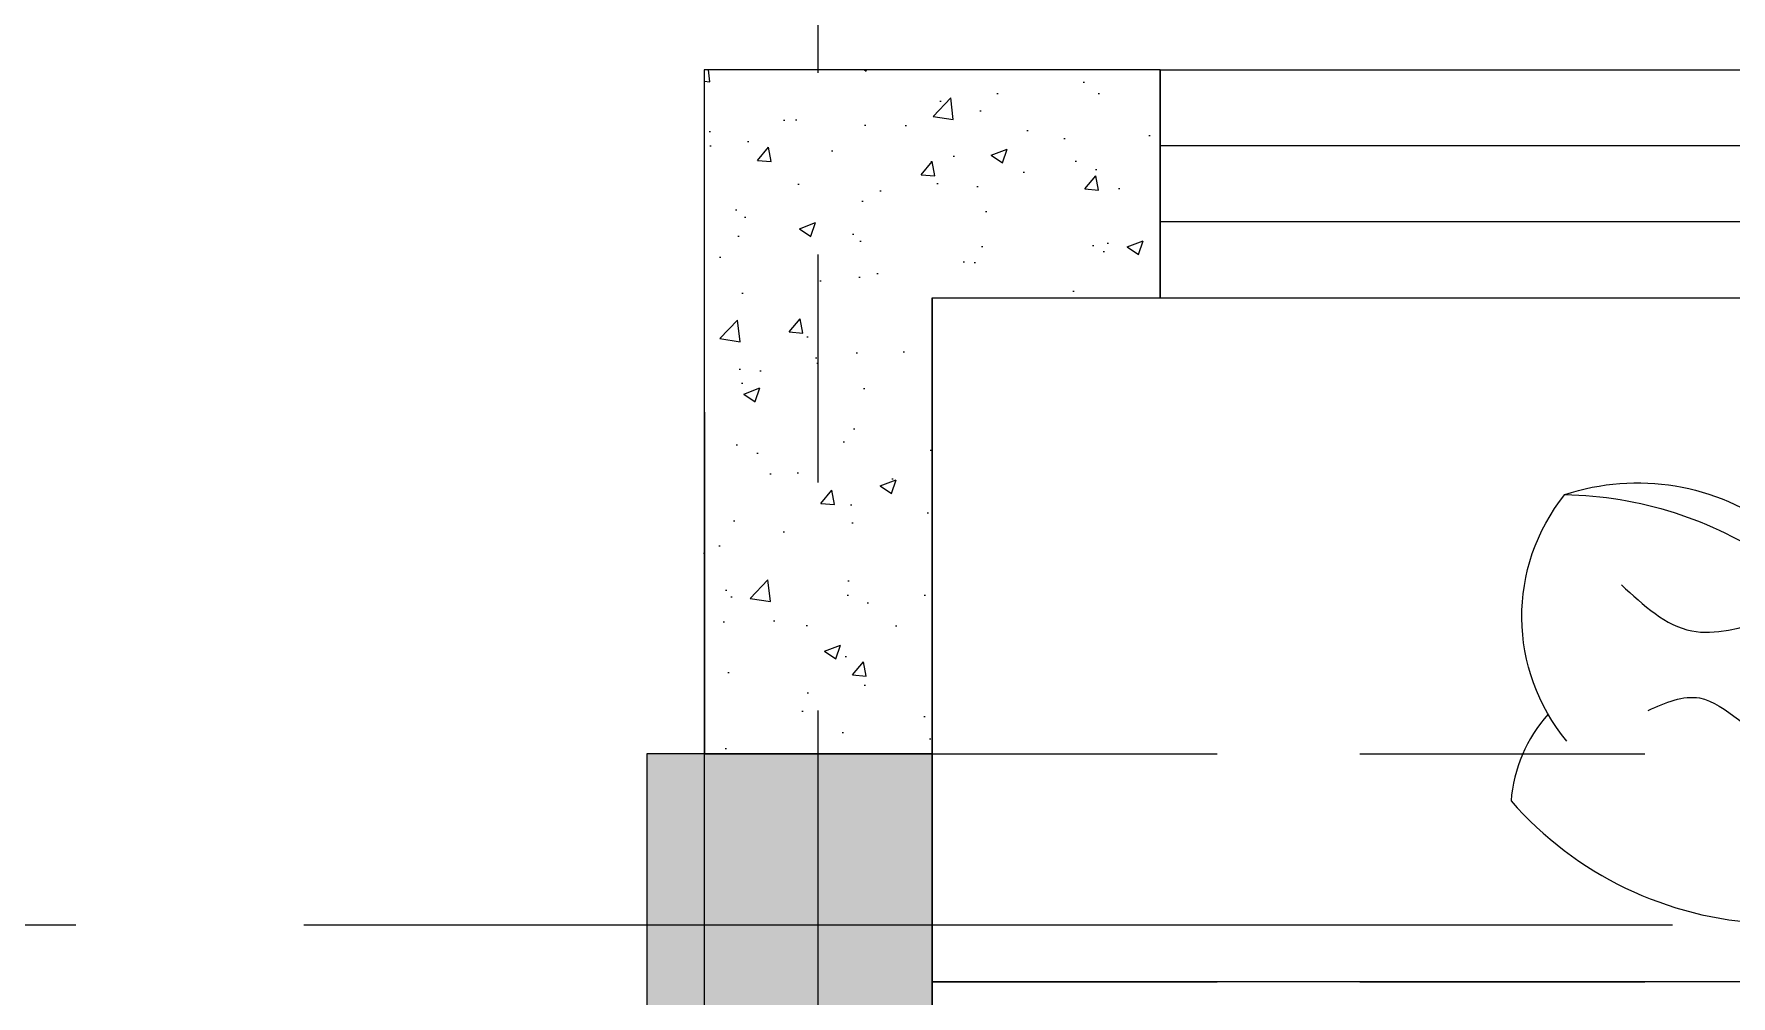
# Model space of a CAD drawing. Header units: millimetres. Extents: x -187744 to 2148, y -49419 to 6550.
# Drawn here: x -31880 to -30392, y -7324 to -6480 of the extents above; entities that cross this region are included whole.
import ezdxf
from ezdxf.enums import TextEntityAlignment as Align

# ---------------------------------------------------------------- set-up
doc = ezdxf.new("R2010")
doc.units = ezdxf.units.MM
doc.header["$LTSCALE"] = 1000
doc.header["$MEASUREMENT"] = 0
doc.set_wipeout_variables(frame=1)
for name, pattern in [('B1户型$0$DASH', [0.35, 0.25, -0.1]), ('DASHED2', [0.375, 0.25, -0.125]), ('M-CENTER', [1.8, 1.2, -0.2, 0.2, -0.2])]:
    doc.linetypes.add(name, pattern=pattern)
doc.layers.get('Defpoints').update_dxf_attribs({"color": 136})
for name, color, linetype in [('0w-梁1', 4, 'DASHED2'), ('1#f35层以上墙柱-col_建筑$0$1#f35层以上墙柱-col$0$Col_1#_2F$0$0q-柱0', 3, 'Continuous'), ('1#f35层以上墙柱-col_建筑$0$1#f35层以上墙柱-col$0$Col_1#_2F$0$0q-柱填充', 251, 'Continuous'), ('A-AXIS', 150, 'Continuous'), ('A-DIM', 44, 'Continuous'), ('AXIS', 150, 'Continuous'), ('AXIS_TEXT', 50, 'Continuous'), ('B1户型$0$3T_WOOD', 21, 'Continuous'), ('B1户型$0$FURNITURE', 9, 'B1户型$0$DASH'), ('B1户型$0$WALL', 2, 'Continuous'), ('B1户型$0$WIND', 4, 'Continuous'), ('B1户型$0$铝膜填充', 49, 'Continuous'), ('DOTE', 138, 'M-CENTER'), ('WALL', 160, 'Continuous')]:
    doc.layers.add(name, color=color, linetype=linetype)
doc.styles.add('COMPLEX', font='COMPLEX')
doc.styles.add('H-DIM', font='archs.shx', dxfattribs={"width": 0.7})
doc.dimstyles.new('H_DIM_1', dxfattribs={"dimscale": 0, "dimtxt": 2.5, "dimasz": 0.8, "dimexe": 2, "dimexo": 1.5, "dimgap": 0.6, "dimtad": 1, "dimdec": 0, "dimzin": 12, "dimdsep": 46, "dimtxsty": 'H-DIM', "dimblk": 'ARCHTICK', "dimcen": 0.125, "dimclrd": 44, "dimclre": 44, "dimclrt": 50, "dimadec": 0, "dimazin": 0, "dimtfac": 1, "dimtdec": 0, "dimtix": 1, "dimtmove": 2, "dimatfit": 3, "dimldrblk": 'ARCHTICK', "dimfxl": 1, "dimtvp": 1, "dimtolj": 1, "dimtzin": 0, "dimarcsym": 0})

# ---------------------------------------------------------------- blocks, each defined once
blk = doc.blocks.new('_ArchTick')
at = {"color": 0, "linetype": 'ByBlock', "const_width": 0.4}
blk.add_lwpolyline([(-0.5, -0.5), (0.5, 0.5)], dxfattribs=at)
blk = doc.blocks.new('*D57')
at = {"layer": 'A-DIM', "color": 44, "lineweight": -2, "transparency": 16777216}
for p, q in [((-5792.1, 4647.4), (-5792.1, 4984)), ((-2492.1, 4647.4), (-2492.1, 4984)), ((-5792.1, 4884), (-2492.1, 4884))]:
    blk.add_line(p, q, dxfattribs=at)
at = {"layer": 'Defpoints', "color": 0, "transparency": 16777216}
for p in [(-2492.1, 4884), (-5792.1, 4572.4), (-2492.1, 4572.4)]:
    blk.add_point(p, dxfattribs=at)
at = {"layer": 'A-DIM', "color": 44, "lineweight": -2, "transparency": 16777216, "xscale": 40, "yscale": 40, "zscale": 40, "rotation": 180}
blk.add_blockref('_ArchTick', (-5792.1, 4884), dxfattribs=at)
at = {"layer": 'A-DIM', "color": 44, "lineweight": -2, "transparency": 16777216, "xscale": 40, "yscale": 40, "zscale": 40}
blk.add_blockref('_ArchTick', (-2492.1, 4884), dxfattribs=at)
at = {"layer": 'A-DIM', "color": 50, "transparency": 16777216, "insert": (-4142.1, 4976.5), "char_height": 125, "attachment_point": 5, "style": 'H-DIM'}
blk.add_mtext('\\A1;3300', dxfattribs=at)
blk = doc.blocks.new('*D56')
at = {"layer": 'A-DIM', "color": 44, "lineweight": -2, "transparency": 16777216}
for p, q in [((-2492.1, 4647.4), (-2492.1, 4984)), ((-92.1, 4647.4), (-92.1, 4984)), ((-2492.1, 4884), (-92.1, 4884))]:
    blk.add_line(p, q, dxfattribs=at)
at = {"layer": 'Defpoints', "color": 0, "transparency": 16777216}
for p in [(-92.1, 4884), (-2492.1, 4572.4), (-92.1, 4572.4)]:
    blk.add_point(p, dxfattribs=at)
at = {"layer": 'A-DIM', "color": 44, "lineweight": -2, "transparency": 16777216, "xscale": 40, "yscale": 40, "zscale": 40, "rotation": 180}
blk.add_blockref('_ArchTick', (-2492.1, 4884), dxfattribs=at)
at = {"layer": 'A-DIM', "color": 44, "lineweight": -2, "transparency": 16777216, "xscale": 40, "yscale": 40, "zscale": 40}
blk.add_blockref('_ArchTick', (-92.1, 4884), dxfattribs=at)
at = {"layer": 'A-DIM', "color": 50, "transparency": 16777216, "insert": (-1292.1, 4981.7), "char_height": 125, "attachment_point": 5, "style": 'H-DIM'}
blk.add_mtext('\\A1;2400', dxfattribs=at)
blk = doc.blocks.new('B1户型$0$A$C401E2C42')
at = {"color": 59, "linetype": 'Continuous', "ltscale": 3000}
blk.add_wipeout([(-276.4, 281.9), (-254.7, 281.3), (-211.5, 274.8), (-175.8, 263.9), (-141.5, 247.9), (-99.9, 219.8), (-63.3, 183.4), (-22.8, 117.8), (-6.3, 67), (-0.2, 21.6), (-0.1, -0.1), (-24.4, -19.7), (-44.8, -31), (-65.6, -38.9), (-77.9, -61.1), (-93.7, -79.9), (-107.8, -91.9), (-128.8, -104.4), (-152.3, -112.8), (-169.3, -110.5), (-189.5, -105.5), (-213.2, -96), (-254.9, -66.8), (-272.7, -46.8), (-283.8, -30.2), (-291.9, -14.3), (-295.3, -6.4), (-322, 0.9), (-355.9, 17.4), (-379.5, 35.2), (-391.6, 47.2), (-409.6, 70.5), (-423, 95.9), (-418.2, 116.2), (-408.1, 140.6), (-398.2, 156.7), (-380.5, 177.6), (-362, 193), (-331.6, 209.4), (-306.8, 216.9), (-301.9, 239.5), (-295.4, 255.1), (-286.7, 269.5)], dxfattribs=at).dxf.layer = 'B1户型$0$FURNITURE'
at = {"layer": 'B1户型$0$FURNITURE', "linetype": 'Continuous', "ltscale": 3000}
for points in [[(-306.8, 216.9, -0.165541), (-276.4, 281.9, -0.425989), (0, 0, -0.121523), (-65.6, -38.9, 7.115464)], [(-282, 219.9, 0.356772), (-423, 95.9, 0.249542), (-295.3, -6.4, -9.61688)], [(-299.1, 4.5, 0.306663), (-152.3, -112.8, 0.30633), (-56.4, -5.6, -0.872847)]]:
    blk.add_lwpolyline(points, format="xyb", dxfattribs=at)
at = {"layer": 'B1户型$0$FURNITURE', "color": 57, "linetype": 'Continuous', "ltscale": 3000}
blk.add_lwpolyline([(-423, 95.9, 0.14773), (-279.2, 11.3, 0.213343), (-152.3, -112.8, 0.178662)], format="xyb", dxfattribs=at)
at = {"layer": 'B1户型$0$FURNITURE', "color": 59, "linetype": 'Continuous', "ltscale": 3000}
for points in [[(-258.3, 158.1), (-239.3, 122.7), (-176.8, 98.9), (-164.4, 71.7)], [(-343.1, 109.6), (-281.3, 93.1), (-217.9, -2.3), (-129.9, -8.1)]]:
    blk.add_spline(points, degree=3, dxfattribs=at)
blk = doc.blocks.new('B1户型$0$drtetr')
at = {"layer": 'B1户型$0$铝膜填充'}
h = blk.add_hatch(dxfattribs=at)
h.set_pattern_fill('混凝土', color=256, scale=20)
h.set_pattern_definition([(50, (0, 0), (143.452, -12.5504), [15, -165]), (355, (0, 0), (-27.7503, 150.4384), [12, -132]), (100.4514, (11.95, -1.05), (115.7019, 137.888), [12.748, -140.2284]), (46.1842, (0, 40), (213.4482, -33.1038), [22.5, -247.5]), (96.6356, (17.79, 37.24), (186.9325, 194.8236), [19.122, -210.3426]), (351.1842, (0, 40), (186.9324, 194.824), [18, -198]), (21, (20, 30), (119.3814, -80.5238), [15, -165]), (326, (20, 30), (48.663, 145.03), [12, -132]), (71.4514, (29.95, 23.29), (168.0445, 64.506), [12.748, -140.2284]), (37.5, (0, 0), (2.43197, 66.57877), [0, -130.4, 0, -134, 0, -132.5]), (7.5, (0, 0), (52.6139, 78.88234), [0, -76.4, 0, -127.4, 0, -50.5]), (327.5, (-44.6, 0), (106.7645, -4.51097), [0, -50, 0, -156, 0, -207]), (317.5, (-64.6, 0), (116.6372, 20.021), [0, -65, 0, -103.6, 0, -147])])
h.paths.add_polyline_path([(800, 8550), (400, 8550), (400.3, 7950), (600, 7950), (600, 8350), (800, 8350)])
at = {"layer": 'B1户型$0$WALL'}
blk.add_lwpolyline([(800, 8550), (400, 8550), (400.3, 7950), (600, 7950), (600, 8350), (800, 8350)], close=True, dxfattribs=at)
blk = doc.blocks.new('B1户型$0$1#2#平面图$0$$TCHSYS$WIN2D')
for p, q in [((-0.5, 0.5), (0.5, 0.5)), ((-0.5, 0.5), (-0.5, -0.5)), ((0.5, 0.16667), (-0.5, 0.16667)), ((0.5, -0.16667), (-0.5, -0.16667)), ((-0.5, -0.5), (0.5, -0.5))]:
    blk.add_line(p, q)
blk = doc.blocks.new('B1柱子')
at = {"layer": '1#f35层以上墙柱-col_建筑$0$1#f35层以上墙柱-col$0$Col_1#_2F$0$0q-柱填充'}
h = blk.add_hatch(color=256, dxfattribs=at)
h.dxf.hatch_style = 1
h.paths.add_polyline_path([(613491.3, 98134.3), (613491.3, 97534.3), (613741.3, 97534.3), (613741.3, 97884.3), (616791.3, 97884.3), (616791.3, 96234.4), (616991.3, 96234.4), (616991.3, 98584.3), (616991.3, 99384.3), (616741.3, 99384.3), (616741.3, 98134.3)])
at = {"layer": 'WALL'}
blk.add_lwpolyline([(613491.3, 98134.3), (613491.3, 97534.3), (613741.3, 97534.3), (613741.3, 97884.3), (616791.3, 97884.3), (616791.3, 96234.4), (616991.3, 96234.4), (616991.3, 98584.3), (616991.3, 98584.3), (616991.3, 99384.3), (616741.3, 99384.3), (616741.3, 98134.3)], close=True, dxfattribs=at)
blk = doc.blocks.new('liang00000000')
at = {"layer": '0w-梁1', "linetype": 'DASHED2'}
for p, q in [((4070248.2, -1393255.4), (4072448.2, -1393255.4)), ((4070248.2, -1393455.3), (4072448.2, -1393455.3))]:
    blk.add_line(p, q, dxfattribs=at)
blk = doc.blocks.new('QBLOCK2019073115112111')
at = {"layer": 'AXIS'}
blk.add_line((-2492.1, 4572.4), (-2492.1, 5439.8), dxfattribs=at)
at = {"layer": 'DOTE'}
for p, q in [((-2492.1, -4386.9), (-2492.1, 4572.4)), ((-6542.9, 3825.1), (6625.8, 3825.1))]:
    blk.add_line(p, q, dxfattribs=at)
at = {"layer": 'AXIS_TEXT', "style": 'COMPLEX', "width": 1.041667}
for p, p2 in [((-5892.1, 5527.8), (-5692.1, 5527.8)), ((-5892.1, 5527.8), (-5692.1, 5527.8)), ((-5192.1, 5527.8), (-4992.1, 5527.8)), ((-5192.1, 5527.8), (-4992.1, 5527.8)), ((-3492.1, 5527.8), (-3292.1, 5527.8)), ((-3492.1, 5527.8), (-3292.1, 5527.8)), ((-2592.1, 5527.8), (-2392.1, 5527.8)), ((-2592.1, 5527.8), (-2392.1, 5527.8)), ((-192.1, 5527.8), (7.9, 5527.8)), ((-192.1, 5527.8), (7.9, 5527.8)), ((2707.9, 5527.8), (2907.9, 5527.8)), ((2707.9, 5527.8), (2907.9, 5527.8)), ((4507.9, 5527.8), (4707.9, 5527.8)), ((4507.9, 5527.8), (4707.9, 5527.8)), ((5507.9, 5527.8), (5707.9, 5527.8)), ((5507.9, 5527.8), (5707.9, 5527.8)), ((-7660.5, 3713.1), (-7460.5, 3713.1)), ((-7660.5, 3713.1), (-7460.5, 3713.1)), ((7521.1, 3713.1), (7521.6, 3713.1)), ((7521.1, 3713.1), (7521.6, 3713.1)), ((-7660.5, 2463.1), (-7460.5, 2463.1)), ((-7660.5, 2463.1), (-7460.5, 2463.1)), ((7521.1, 2463.1), (7521.6, 2463.1)), ((7521.1, 2463.1), (7521.6, 2463.1)), ((-7660.5, 1413.1), (-7460.5, 1413.1)), ((-7660.5, 1413.1), (-7460.5, 1413.1)), ((7521.1, 1413.1), (7521.6, 1413.1)), ((7521.1, 1413.1), (7521.6, 1413.1)), ((-7660.5, 263.1), (-7460.5, 263.1)), ((-7660.5, 263.1), (-7460.5, 263.1)), ((7521.1, 263.1), (7521.6, 263.1)), ((7521.1, 263.1), (7521.6, 263.1)), ((-7660.5, -736.9), (-7460.5, -736.9)), ((-7660.5, -736.9), (-7460.5, -736.9)), ((7521.1, -736.9), (7521.6, -736.9)), ((7521.1, -736.9), (7521.6, -736.9)), ((-7660.5, -1436.9), (-7460.5, -1436.9)), ((-7660.5, -1436.9), (-7460.5, -1436.9)), ((7521.1, -1436.9), (7521.6, -1436.9)), ((7521.1, -1436.9), (7521.6, -1436.9)), ((-7660.5, -2536.9), (-7460.5, -2536.9)), ((-7660.5, -2536.9), (-7460.5, -2536.9)), ((7521.1, -2536.9), (7521.6, -2536.9)), ((7521.1, -2536.9), (7521.6, -2536.9)), ((-7660.5, -4136.9), (-7460.5, -4136.9)), ((-7660.5, -4136.9), (-7460.5, -4136.9)), ((7521.1, -4136.9), (7521.6, -4136.9)), ((7521.1, -4136.9), (7521.6, -4136.9)), ((-5892.1, -5349.9), (-5891.6, -5349.9)), ((-5892.1, -5349.9), (-5891.6, -5349.9)), ((-5192.1, -5349.9), (-5191.6, -5349.9)), ((-5192.1, -5349.9), (-5191.6, -5349.9)), ((-3492.1, -5351.1), (-3491.6, -5351.1)), ((-3492.1, -5351.1), (-3491.6, -5351.1)), ((-2592.1, -5349.9), (-2591.6, -5349.9)), ((-2592.1, -5349.9), (-2591.6, -5349.9)), ((-192.1, -5349.9), (-191.6, -5349.9)), ((-192.1, -5349.9), (-191.6, -5349.9)), ((2707.9, -5349.9), (2708.4, -5349.9)), ((2707.9, -5349.9), (2708.4, -5349.9)), ((4507.9, -5349.9), (4508.4, -5349.9)), ((4507.9, -5349.9), (4508.4, -5349.9)), ((5507.9, -5349.9), (5508.4, -5349.9)), ((5507.9, -5349.9), (5508.4, -5349.9))]:
    blk.add_attdef('A', text='', height=224, dxfattribs=at).set_placement(p, p2, align=Align.FIT)
at = {"layer": 'A-DIM'}
for p1, p2, picture, middle in [((-2492.1, 4572.4), (-92.1, 4572.4), '*D56', (-1292.1, 4981.7)), ((-5792.1, 4572.4), (-2492.1, 4572.4), '*D57', (-4142.1, 4976.5))]:
    dim = blk.add_aligned_dim(p1=p1, p2=p2, distance=311.6, dimstyle='H_DIM_1', override={"dimscale": 50}, dxfattribs=at)
    dim.commit()
    dim.dimension.update_dxf_attribs({"geometry": picture, "text_midpoint": middle})

msp = doc.modelspace()

# ---------------------------------------------------------------- hatches: boundary and pattern name
at = {"layer": '1#f35层以上墙柱-col_建筑$0$1#f35层以上墙柱-col$0$Col_1#_2F$0$0q-柱填充'}
h = msp.add_hatch(color=256, dxfattribs=at)
h.dxf.hatch_style = 1
h.paths.add_polyline_path([(-34592.5, -8361.5), (-34592.5, -8961.5), (-34342.5, -8961.5), (-34342.5, -8611.5), (-31292.5, -8611.5), (-31292.5, -10261.5), (-31092.5, -10261.5), (-31092.5, -7911.5), (-31092.5, -7111.5), (-31342.5, -7111.5), (-31342.5, -8361.5)])

# ---------------------------------------------------------------- linework, layer by layer
at = {"layer": '1#f35层以上墙柱-col_建筑$0$1#f35层以上墙柱-col$0$Col_1#_2F$0$0q-柱0'}
msp.add_lwpolyline([(-34592.5, -8361.5), (-34592.5, -8961.5), (-34342.5, -8961.5), (-34342.5, -8611.5), (-31292.5, -8611.5), (-31292.5, -10261.5), (-31092.5, -10261.5), (-31092.5, -7911.5), (-31092.5, -7911.5), (-31092.5, -7111.5), (-31342.5, -7111.5), (-31342.5, -8361.5)], close=True, dxfattribs=at)
at = {"layer": 'B1户型$0$WALL'}
for p, q in [((-30892.5, -6511.5), (-31292.5, -6511.5)), ((-31292.5, -6511.5), (-31292.5, -8361.5)), ((-30892.5, -6711.5), (-30892.5, -6511.5)), ((-31092.5, -6711.5), (-30892.5, -6711.5)), ((-31092.5, -6711.5), (-31092.5, -8461.5))]:
    msp.add_line(p, q, dxfattribs=at)

# ---------------------------------------------------------------- block references
at = {"layer": 'A-AXIS'}
msp.add_blockref('QBLOCK2019073115112111', (-28700.4, -11086.6), dxfattribs=at)
at = {"layer": 'B1户型$0$WIND', "xscale": -2000, "yscale": -200, "zscale": 200, "rotation": 180}
msp.add_blockref('B1户型$0$1#2#平面图$0$$TCHSYS$WIN2D', (-29892.5, -6611.5), dxfattribs=at)

# ---------------------------------------------------------------- next in the draw order: block references
at = {"layer": 'B1户型$0$FURNITURE', "xscale": -1.151999999999998, "yscale": 1.151999999999998, "zscale": 1.151999999999998, "rotation": 131.7951691885813}
msp.add_blockref('B1户型$0$A$C401E2C42', (-30130.6, -7173.8), dxfattribs=at)

# ---------------------------------------------------------------- next in the draw order: linework, layer by layer
at = {"layer": 'B1户型$0$3T_WOOD'}
msp.add_line((-28892.5, -7311.5), (-31092.5, -7311.5), dxfattribs=at)

# ---------------------------------------------------------------- next in the draw order: block references
msp.add_blockref('B1柱子', (-648083.9, -106495.8))
at = {"layer": '0w-梁1'}
msp.add_blockref('liang00000000', (-4101340.7, 1386143.9), dxfattribs=at)
at = {"layer": 'B1户型$0$铝膜填充'}
msp.add_blockref('B1户型$0$drtetr', (-31692.5, -15061.5), dxfattribs=at)

doc.saveas('drawing.dxf')
